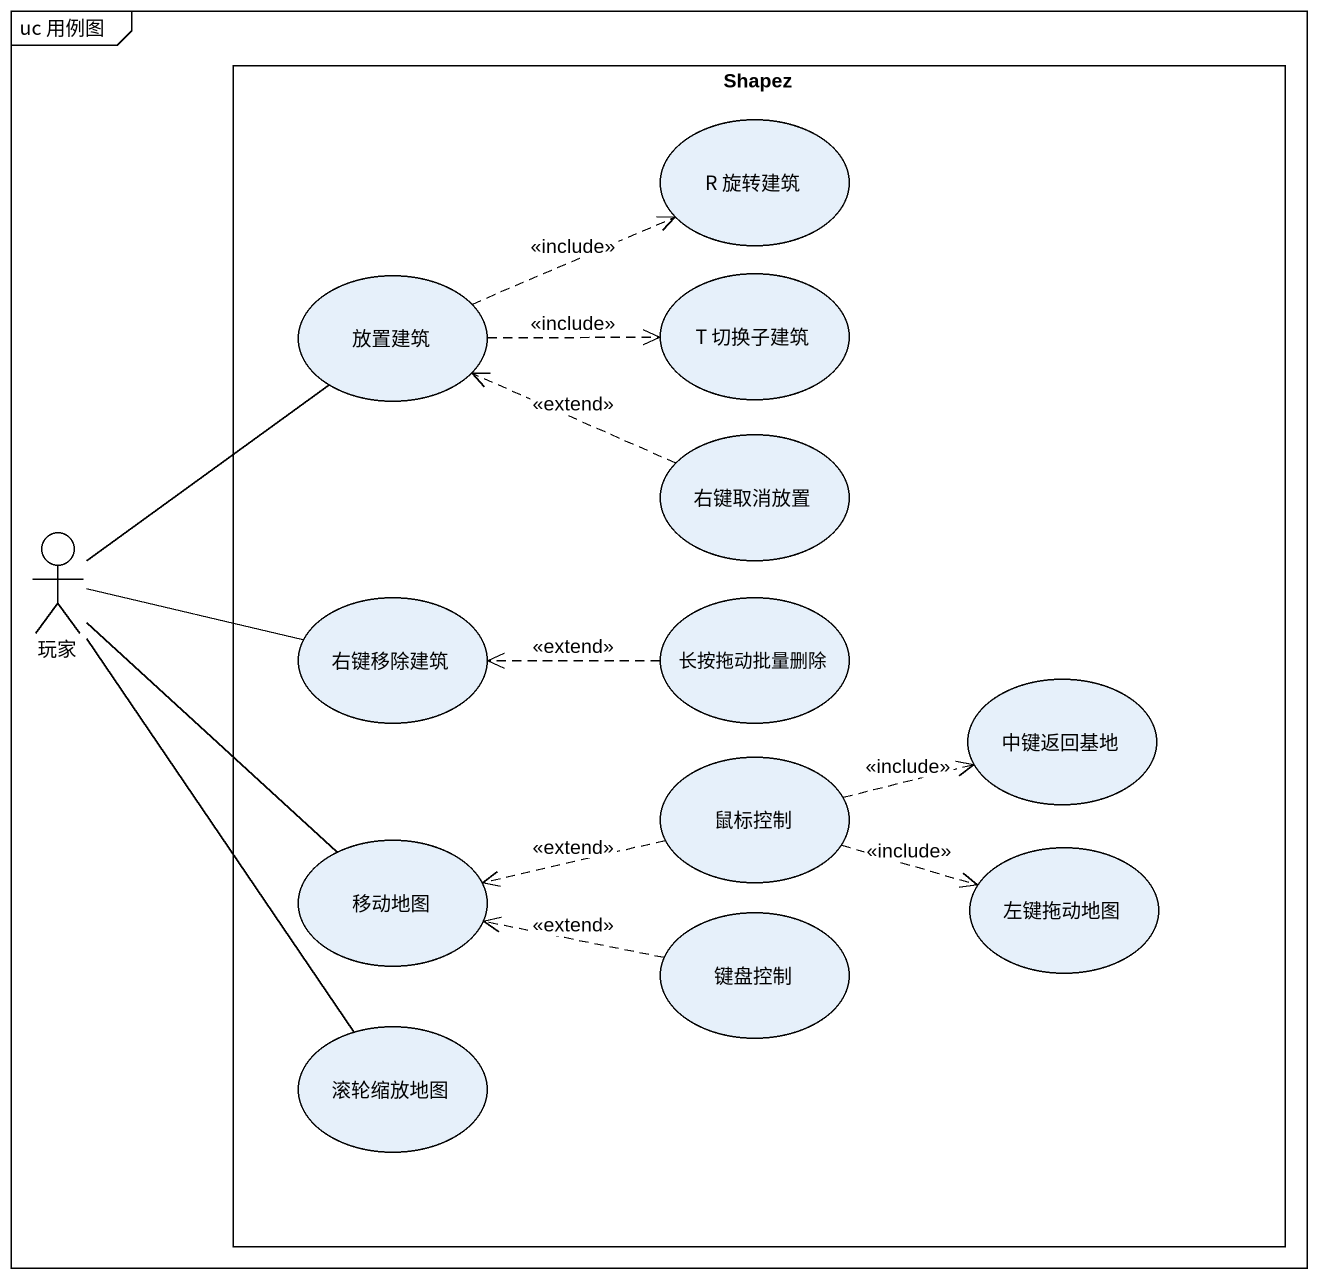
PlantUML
@startuml
mainframe uc 用例图
rectangle Shapez {
  usecase "R 旋转建筑" as R_旋转建筑
  usecase 放置建筑
  usecase "T 切换子建筑" as T_切换子建筑
  usecase 右键取消放置
  usecase 右键移除建筑
  usecase 长按拖动批量删除
  usecase 中键返回基地
  usecase 鼠标控制
  usecase 移动地图
  usecase 左键拖动地图
  usecase 键盘控制
  usecase 滚轮缩放地图
}
actor 玩家
放置建筑 .right.> R_旋转建筑 : <<include>>
放置建筑 .right.> T_切换子建筑 : <<include>>
右键取消放置 .left.> 放置建筑 : <<extend>>
玩家 -up- 放置建筑
玩家 -right- 右键移除建筑
玩家 -- 移动地图
玩家 -- 滚轮缩放地图
长按拖动批量删除 .left.> 右键移除建筑 : <<extend>>
鼠标控制 .right.> 中键返回基地 : <<include>>
鼠标控制 .left.> 移动地图 : <<extend>>
鼠标控制 .right.> 左键拖动地图 : <<include>>
键盘控制 .left.> 移动地图 : <<extend>>
@enduml
